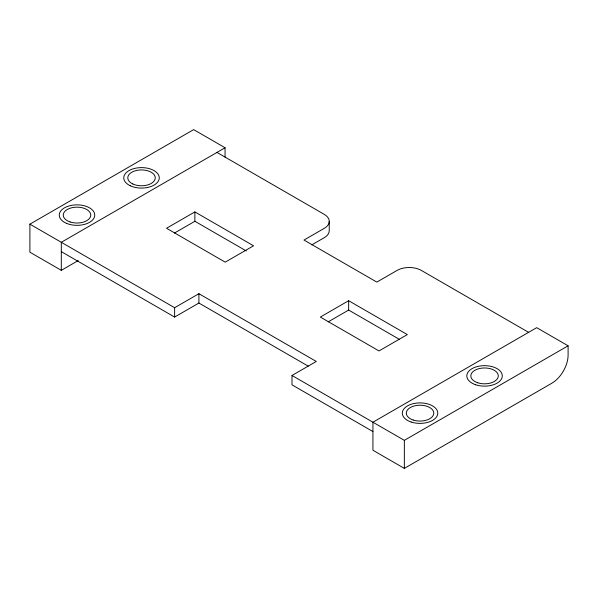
<?xml version="1.0" encoding="UTF-8"?>
<svg xmlns="http://www.w3.org/2000/svg" width="598" height="598" viewBox="0 0 598 598"><rect width="100%" height="100%" fill="white"/><g stroke="black" fill="none" stroke-linecap="round" stroke-linejoin="round"><path stroke-width="0.9" d="M78.241 260.556L61.302 270.333L29.9 252.199L29.9 224.16L193.655 129.617L225.065 147.751L225.065 157.095M225.065 147.751L61.302 242.295L61.302 270.333M194.866 211.916L166.536 228.272L225.214 262.156L253.545 245.8L194.866 211.916L194.866 221.267L246.309 250.966M174.399 233.078L194.866 221.267M29.9 224.16L174.623 307.716L198.91 293.7L316.275 361.461L291.996 375.477L291.996 384.828L372.935 431.562M61.302 251.638L174.623 317.067L198.91 303.044L308.239 366.163M311.767 244.896L324.221 237.705A17.17 9.912 0 0 0 329.244 230.701L329.244 221.35M348.656 300.712L320.326 317.067L379.005 350.944L407.335 334.588L348.656 300.712L348.656 310.056L399.3 339.298M328.19 321.866L348.656 310.056M291.996 375.477L404.345 440.345L568.1 345.801L568.1 355.145A22.896 13.216 -60 0 1 551.909 383.183L404.345 468.384L372.935 450.249L372.935 422.21L536.698 327.667L568.1 345.801M216.969 152.423L324.221 214.346A17.17 9.912 0 0 1 324.221 228.361L303.986 240.045L376.83 282.106L397.065 270.423A17.17 9.912 0 0 1 421.351 270.423L528.602 332.339M404.345 440.345L404.345 468.384M198.91 293.7L198.91 303.044M174.623 307.716L174.623 317.067M411.177 422.016A17.746 10.241 0 0 0 437.788 413.143A17.746 10.241 0 0 0 411.177 404.27A17.746 10.241 0 0 0 411.177 422.016M475.687 384.768A17.746 10.241 0 0 0 502.298 375.903A17.746 10.241 0 0 0 475.687 367.03A17.746 10.241 0 0 0 475.687 384.768M66.707 223.435A17.746 10.241 0 0 0 94.671 216.072A17.746 10.241 0 0 0 69.652 205.772A17.746 10.241 0 0 0 66.707 223.435M130.282 185.776A17.746 10.241 0 0 0 159.031 179.505A17.746 10.241 0 0 0 135.245 168.27A17.746 10.241 0 0 0 130.282 185.776M70.138 221.963A13.739 7.931 0 0 0 90.747 215.093A13.739 7.931 0 0 0 70.138 208.224A13.739 7.931 0 0 0 70.138 221.963M132.808 183.982A13.739 7.931 0 0 0 155.076 179.138A13.739 7.931 0 0 0 136.673 170.43A13.739 7.931 0 0 0 132.808 183.982M413.181 420.013A13.739 7.931 0 0 0 433.782 413.143A13.739 7.931 0 0 0 413.181 406.274A13.739 7.931 0 0 0 413.181 420.013M477.69 382.765A13.739 7.931 0 0 0 498.291 375.903A13.739 7.931 0 0 0 477.69 369.033A13.739 7.931 0 0 0 477.69 382.765"/></g></svg>
